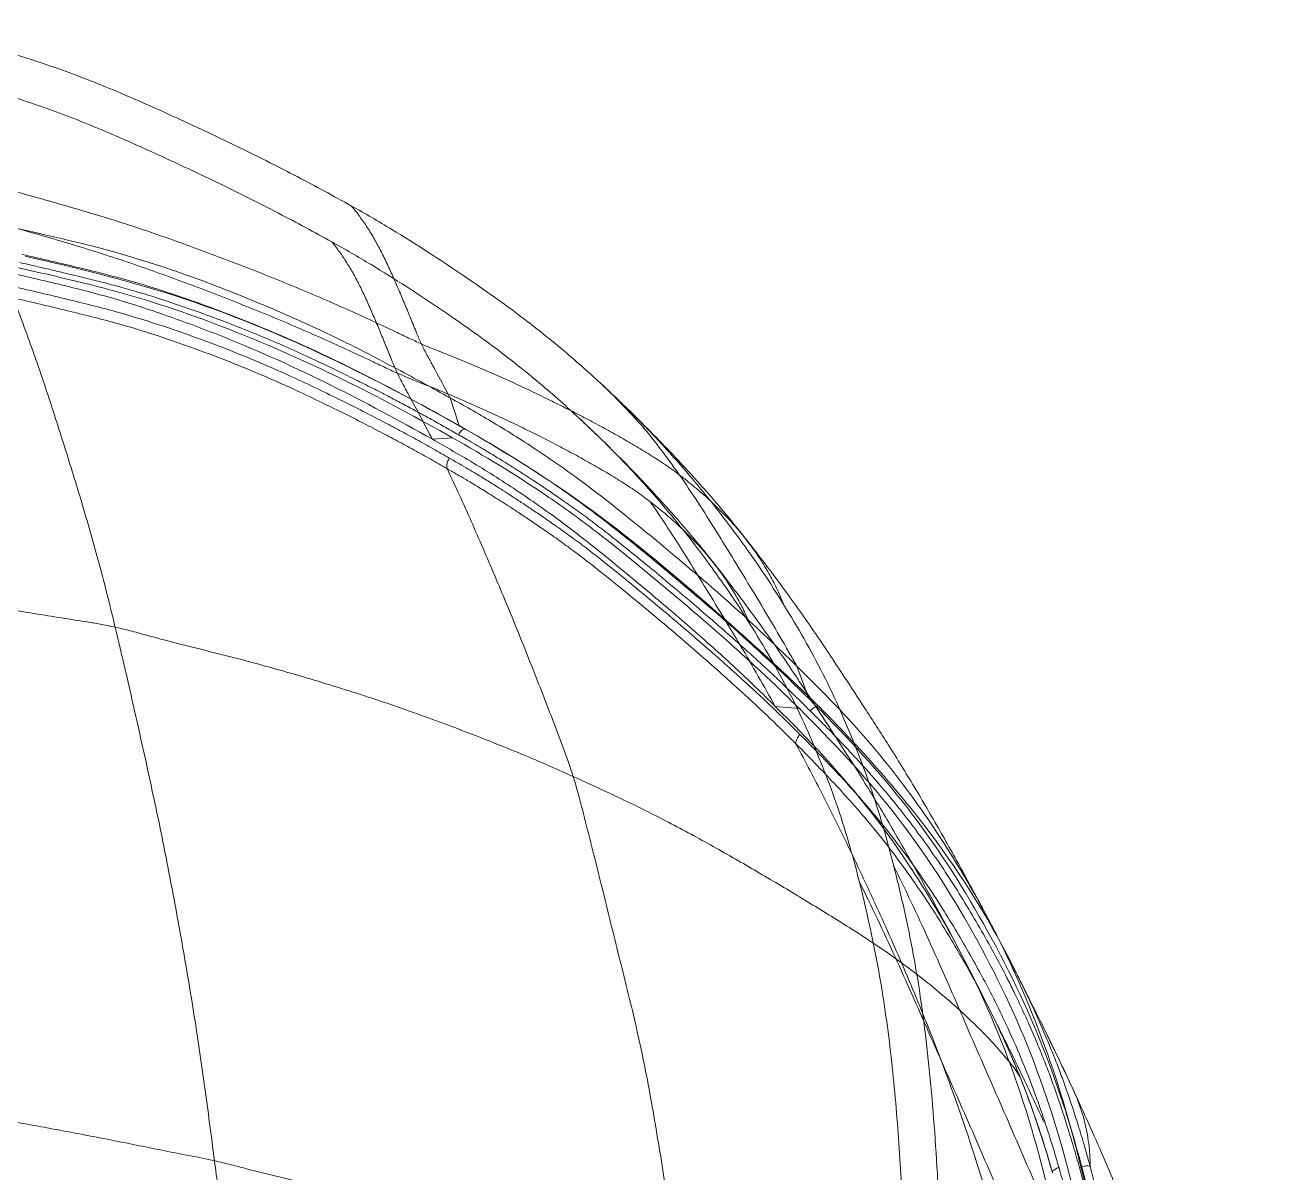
# Model space of a CAD drawing. Header units: inches. Extents: x 143011 to 144494, y -46023 to -44974.
# Drawn here: x 144085.14 to 144117.17, y -45872.9 to -45843.72 of the extents above; entities that cross this region are included whole.
import ezdxf

# ---------------------------------------------------------------- set-up
doc = ezdxf.new("R2010")
doc.units = ezdxf.units.IN
doc.header["$LTSCALE"] = 2
doc.header["$MEASUREMENT"] = 0
doc.layers.add('PRODUCT', color=1, linetype='CONTINUOUS', lineweight=15)

msp = doc.modelspace()

# ---------------------------------------------------------------- linework, layer by layer
at = {"layer": 'PRODUCT', "linetype": 'ByBlock'}
for p, q in [((144095.943, -45853.196), (144096.178, -45853.903)), ((144095.494, -45854.251), (144096.007, -45854.213)), ((144104.759, -45860.016), (144105.064, -45860.843)), ((144104.214, -45861.042), (144104.825, -45861.099)), ((144105.336, -45861.053), (144105.335, -45861.052)), ((144109.623, -45868.668), (144109.609, -45868.639)), ((144111.798, -45870.809), (144111.779, -45870.768))]:
    msp.add_line(p, q, dxfattribs=at)
for points, start_tangent, end_tangent in [([(144093.439, -45848.32), (144092.053, -45847.571), (144090.673, -45846.874), (144089.261, -45846.204), (144087.832, -45845.562), (144086.371, -45844.97), (144084.868, -45844.462), (144083.322, -45844.047), (144081.727, -45843.722)], (-0.8745, 0.485026), (-0.982963, 0.183806)), ([(144092.941, -45849.234), (144091.585, -45848.504), (144090.234, -45847.823), (144088.849, -45847.167), (144087.449, -45846.538), (144086.017, -45845.959), (144084.544, -45845.461), (144083.03, -45845.055), (144081.481, -45844.737)], (-0.875438, 0.483331), (-0.982691, 0.185254)), ([(144095.214, -45851.825), (144094.89, -45851.676), (144094.56, -45851.519), (144093.893, -45851.206), (144093.219, -45850.9), (144092.537, -45850.603), (144091.847, -45850.314), (144091.147, -45850.031), (144090.437, -45849.753), (144089.716, -45849.481), (144088.984, -45849.214), (144088.238, -45848.954), (144087.476, -45848.705), (144086.702, -45848.469), (144085.924, -45848.242), (144085.148, -45848.023), (144084.76, -45847.915), (144084.374, -45847.812)], (-0.914154, 0.405366), (-0.967913, 0.251285)), ([(144099.883, -45852.932), (144099.413, -45852.5), (144098.893, -45852.048), (144098.318, -45851.575), (144097.684, -45851.083), (144096.986, -45850.574), (144096.221, -45850.045), (144095.383, -45849.49), (144094.462, -45848.914), (144093.439, -45848.32)], (-0.730959, 0.682422), (-0.874526, 0.484979)), ([(144093.439, -45848.32), (144093.547, -45848.455), (144093.647, -45848.588), (144093.743, -45848.723), (144093.838, -45848.863), (144093.931, -45849.01), (144094.022, -45849.163), (144094.107, -45849.317), (144094.189, -45849.474), (144094.27, -45849.636), (144094.35, -45849.803), (144094.429, -45849.973), (144094.507, -45850.147), (144094.584, -45850.324), (144094.661, -45850.502), (144094.737, -45850.681), (144094.887, -45851.043), (144095.042, -45851.422), (144095.121, -45851.618), (144095.214, -45851.825)], (0.632754, -0.774353), (0.442872, -0.896585)), ([(144094.603, -45852.569), (144094.281, -45852.421), (144093.954, -45852.265), (144093.294, -45851.956), (144092.631, -45851.656), (144091.96, -45851.365), (144091.282, -45851.08), (144090.593, -45850.802), (144089.896, -45850.528), (144089.188, -45850.261), (144088.47, -45849.999), (144087.742, -45849.745), (144087.002, -45849.503), (144086.249, -45849.271), (144085.485, -45849.047), (144084.716, -45848.83), (144083.947, -45848.622)], (-0.913576, 0.406667), (-0.966708, 0.255882)), ([(144084.864, -45848.872), (144087.326, -45849.466), (144089.517, -45850.173), (144091.434, -45850.936), (144093.119, -45851.703), (144094.608, -45852.469), (144095.943, -45853.196)], (0.974681, -0.223602), (0.874611, -0.484826)), ([(144099.275, -45853.763), (144098.808, -45853.333), (144098.291, -45852.883), (144097.719, -45852.415), (144097.094, -45851.929), (144096.406, -45851.429), (144095.654, -45850.91), (144094.834, -45850.369), (144093.936, -45849.81), (144092.941, -45849.234)], (-0.730822, 0.682568), (-0.875467, 0.483278)), ([(144092.941, -45849.234), (144092.99, -45849.295), (144093.18, -45849.554), (144093.362, -45849.83), (144093.531, -45850.125), (144093.691, -45850.435), (144093.844, -45850.761), (144093.993, -45851.101), (144094.14, -45851.451), (144094.286, -45851.808), (144094.436, -45852.176), (144094.513, -45852.368), (144094.603, -45852.569)], (0.625215, -0.780453), (0.444993, -0.895534)), ([(144096.178, -45853.903), (144093.533, -45852.491), (144090.805, -45851.263), (144089.405, -45850.736), (144087.981, -45850.274), (144086.53, -45849.893), (144085.068, -45849.55)], (-0.871122, 0.491066), (-0.975008, 0.222171)), ([(144085.142, -45849.598), (144088.934, -45850.596), (144092.912, -45852.197), (144096.256, -45853.948)], (0.975657, -0.2193), (0.872144, -0.489249)), ([(144095.494, -45854.251), (144092.895, -45852.865), (144090.209, -45851.658), (144088.83, -45851.139), (144087.427, -45850.683), (144085.998, -45850.309), (144084.559, -45849.971)], (-0.872394, 0.488804), (-0.974923, 0.222541)), ([(144084.975, -45849.89), (144087.869, -45850.61), (144090.674, -45851.592), (144093.383, -45852.812), (144096.007, -45854.213)], (0.975016, -0.222134), (0.871193, -0.490941)), ([(144085.42, -45849.853), (144085.008, -45849.758)], (-0.974032, 0.22641), (-0.975121, 0.221675)), ([(144095.786, -45853.924), (144095.431, -45853.725), (144095.104, -45853.547), (144094.772, -45853.368), (144094.417, -45853.182), (144094.028, -45852.98), (144093.59, -45852.759), (144093.102, -45852.519), (144092.569, -45852.263), (144091.982, -45851.993), (144091.377, -45851.73), (144090.77, -45851.479), (144090.164, -45851.242), (144089.561, -45851.02), (144088.966, -45850.812), (144088.391, -45850.624), (144087.874, -45850.468), (144087.396, -45850.335), (144086.948, -45850.219), (144086.538, -45850.118), (144086.157, -45850.026), (144085.794, -45849.94), (144085.42, -45849.853)], (-0.870727, 0.491766), (-0.974032, 0.22641)), ([(144095.925, -45854.729), (144095.511, -45854.492), (144095.086, -45854.254), (144094.662, -45854.024), (144094.22, -45853.791), (144093.733, -45853.54), (144093.185, -45853.265), (144092.58, -45852.97), (144091.921, -45852.66), (144091.198, -45852.34), (144090.4, -45852.012), (144089.517, -45851.677), (144088.54, -45851.338), (144087.456, -45851.009), (144086.222, -45850.694), (144084.839, -45850.369)], (-0.866968, 0.498364), (-0.975156, 0.221521)), ([(144095.866, -45854.996), (144095.453, -45854.76), (144095.03, -45854.524), (144094.609, -45854.295), (144094.168, -45854.063), (144093.683, -45853.812), (144093.137, -45853.538), (144092.535, -45853.244), (144091.879, -45852.936), (144091.16, -45852.619), (144090.368, -45852.293), (144089.49, -45851.959), (144088.519, -45851.622), (144087.445, -45851.295), (144086.217, -45850.982), (144084.837, -45850.657)], (-0.867457, 0.497513), (-0.975157, 0.221513)), ([(144084.837, -45850.657), (144085.025, -45851.148), (144085.272, -45851.82), (144085.512, -45852.504), (144085.745, -45853.199), (144085.973, -45853.903), (144086.197, -45854.612), (144086.418, -45855.326), (144086.634, -45856.046), (144086.844, -45856.774), (144087.048, -45857.513), (144087.243, -45858.264), (144087.431, -45859.025)], (0.363179, -0.931719), (0.23352, -0.972352)), ([(144095.214, -45851.825), (144095.365, -45852.119), (144095.53, -45852.425), (144095.869, -45853.056), (144095.943, -45853.196)], (0.440134, -0.897932), (0.466595, -0.884471)), ([(144101.773, -45855.154), (144101.411, -45854.895), (144101.222, -45854.768), (144101.029, -45854.645), (144100.635, -45854.407), (144100.233, -45854.175), (144099.82, -45853.945), (144099.4, -45853.721), (144098.974, -45853.502), (144098.54, -45853.284), (144098.098, -45853.068), (144097.644, -45852.854), (144097.182, -45852.646), (144096.711, -45852.442), (144096.227, -45852.24), (144095.727, -45852.037), (144095.473, -45851.935), (144095.214, -45851.825)], (-0.796153, 0.605095), (-0.913969, 0.405784)), ([(144094.603, -45852.569), (144094.86, -45852.678), (144095.11, -45852.78), (144095.598, -45852.978), (144096.069, -45853.174), (144096.529, -45853.373), (144096.98, -45853.574), (144097.422, -45853.779), (144097.855, -45853.989), (144098.282, -45854.202), (144098.701, -45854.418), (144099.113, -45854.638), (144099.517, -45854.862), (144099.912, -45855.09), (144100.295, -45855.324), (144100.665, -45855.567), (144101.021, -45855.828)], (0.913421, -0.407016), (0.789087, -0.614282)), ([(144095.494, -45854.251), (144095.248, -45853.78), (144094.916, -45853.161), (144094.753, -45852.86), (144094.603, -45852.569)], (-0.458701, 0.88859), (-0.441865, 0.897081)), ([(144099.813, -45852.865), (144100.445, -45853.465), (144101.05, -45854.064), (144101.607, -45854.64), (144102.118, -45855.192), (144102.588, -45855.723), (144103.014, -45856.225), (144103.406, -45856.711), (144103.759, -45857.162)], (0.729991, -0.683456), (0.616093, -0.787674)), ([(144104.424, -45858.45), (144103.892, -45857.62), (144103.378, -45856.888), (144102.892, -45856.235), (144102.432, -45855.651), (144101.996, -45855.129), (144101.586, -45854.66), (144101.201, -45854.238), (144100.837, -45853.859), (144100.498, -45853.519), (144100.179, -45853.211), (144099.883, -45852.932)], (-0.522634, 0.852557), (-0.731033, 0.682342)), ([(144101.773, -45855.154), (144101.513, -45854.792), (144101.27, -45854.466), (144101.012, -45854.137), (144100.876, -45853.974), (144100.739, -45853.817), (144100.602, -45853.666), (144100.466, -45853.521), (144100.33, -45853.379), (144100.192, -45853.237), (144100.052, -45853.096), (144099.91, -45852.958), (144099.883, -45852.932)], (-0.571562, 0.820559), (-0.722498, 0.691373)), ([(144095.943, -45853.196), (144096.994, -45853.795), (144098.118, -45854.503), (144099.305, -45855.331), (144100.544, -45856.297), (144101.857, -45857.382), (144103.264, -45858.603), (144104.759, -45860.016)], (0.874599, -0.484847), (0.712539, -0.701632)), ([(144099.267, -45853.751), (144099.798, -45854.259), (144100.351, -45854.808), (144100.892, -45855.369), (144101.391, -45855.908), (144101.844, -45856.422), (144102.253, -45856.905), (144102.629, -45857.374), (144102.969, -45857.807)], (0.727236, -0.686388), (0.616418, -0.787419)), ([(144103.566, -45858.943), (144103.041, -45858.138), (144102.533, -45857.423), (144102.045, -45856.776), (144101.58, -45856.198), (144101.142, -45855.682), (144100.728, -45855.218), (144100.332, -45854.797), (144099.955, -45854.414), (144099.601, -45854.069), (144099.275, -45853.763)], (-0.528453, 0.848963), (-0.730901, 0.682484)), ([(144096.158, -45854.135), (144095.786, -45853.924)], (-0.868856, 0.495065), (-0.870727, 0.491766)), ([(144096.345, -45854), (144096.323, -45853.991), (144096.239, -45854.031), (144096.158, -45854.135)], (-0.849404, 0.527744), (-0.476013, -0.879438)), ([(144096.241, -45854.182), (144096.158, -45854.135)], (-0.868636, 0.495451), (-0.868844, 0.495087)), ([(144105.064, -45860.843), (144103.016, -45858.93), (144101.942, -45858.007), (144100.849, -45857.098), (144099.734, -45856.213), (144098.58, -45855.384), (144096.178, -45853.903)], (-0.709627, 0.704578), (-0.871122, 0.491066)), ([(144096.256, -45853.948), (144096.346, -45853.998)], (0.872144, -0.489249), (0.871611, -0.490198)), ([(144096.346, -45853.999), (144099.143, -45855.765), (144102.335, -45858.308), (144105.263, -45860.983)], (0.864254, -0.503056), (0.714428, -0.699709)), ([(144104.214, -45861.042), (144103.203, -45860.068), (144102.167, -45859.135), (144101.112, -45858.231), (144100.046, -45857.347), (144098.962, -45856.491), (144097.842, -45855.689), (144096.685, -45854.943), (144095.494, -45854.251)], (-0.710659, 0.703537), (-0.872394, 0.488804)), ([(144096.007, -45854.213), (144098.386, -45855.678), (144099.525, -45856.496), (144100.627, -45857.37), (144101.709, -45858.269), (144102.775, -45859.185), (144103.817, -45860.126), (144104.825, -45861.099)], (0.871193, -0.490941), (0.709842, -0.704361)), ([(144096.841, -45854.531), (144096.645, -45854.415), (144096.418, -45854.284), (144096.241, -45854.182)], (-0.858922, 0.512106), (-0.868636, 0.495451)), ([(144095.925, -45854.729), (144095.882, -45854.827), (144095.861, -45854.92), (144095.866, -45854.996)], (-0.478628, -0.878018), (0.256053, -0.966663)), ([(144104.84, -45861.755), (144104.546, -45861.463), (144104.215, -45861.14), (144103.846, -45860.79), (144103.439, -45860.415), (144102.992, -45860.012), (144102.501, -45859.577), (144101.956, -45859.106), (144101.371, -45858.608), (144100.803, -45858.135), (144100.289, -45857.715), (144099.824, -45857.342), (144099.401, -45857.013), (144099.014, -45856.725), (144098.662, -45856.472), (144098.342, -45856.249), (144098.049, -45856.05), (144097.784, -45855.873), (144097.547, -45855.718), (144097.336, -45855.582), (144097.144, -45855.46), (144096.963, -45855.346), (144096.786, -45855.237), (144096.604, -45855.126), (144096.406, -45855.008), (144096.182, -45854.877), (144095.925, -45854.729)], (-0.707032, 0.707181), (-0.866952, 0.498391)), ([(144104.835, -45860.891), (144104.554, -45860.617), (144104.269, -45860.345), (144103.977, -45860.072), (144103.659, -45859.779), (144103.305, -45859.461), (144102.92, -45859.119), (144102.499, -45858.754), (144102.031, -45858.353), (144101.542, -45857.94), (144101.073, -45857.55), (144100.63, -45857.188), (144100.208, -45856.849), (144099.803, -45856.531), (144099.41, -45856.234), (144099.028, -45855.957), (144098.67, -45855.707), (144098.353, -45855.49), (144098.069, -45855.302), (144097.813, -45855.135), (144097.583, -45854.988), (144097.38, -45854.861), (144097.197, -45854.747), (144097.021, -45854.639), (144096.841, -45854.531)], (-0.7123, 0.701875), (-0.858922, 0.512106)), ([(144104.737, -45861.994), (144104.444, -45861.702), (144104.115, -45861.381), (144103.748, -45861.033), (144103.343, -45860.659), (144102.898, -45860.256), (144102.408, -45859.823), (144101.865, -45859.353), (144101.281, -45858.856), (144100.714, -45858.384), (144100.202, -45857.965), (144099.739, -45857.593), (144099.319, -45857.266), (144098.935, -45856.979), (144098.586, -45856.728), (144098.268, -45856.506), (144097.977, -45856.308), (144097.713, -45856.132), (144097.478, -45855.978), (144097.268, -45855.843), (144097.077, -45855.722), (144096.897, -45855.609), (144096.721, -45855.501), (144096.541, -45855.391), (144096.345, -45855.274), (144096.122, -45855.144), (144095.866, -45854.996)], (-0.706942, 0.707272), (-0.867446, 0.497531)), ([(144099.075, -45862.826), (144098.954, -45862.462), (144098.821, -45862.094), (144098.546, -45861.365), (144098.266, -45860.643), (144097.985, -45859.927), (144097.7, -45859.214), (144097.411, -45858.506), (144097.117, -45857.805), (144096.82, -45857.11), (144096.519, -45856.42), (144096.214, -45855.739), (144095.902, -45855.071), (144095.866, -45854.996)], (-0.296838, 0.954928), (-0.435077, 0.900393)), ([(144101.773, -45855.154), (144102.241, -45855.847), (144102.709, -45856.583), (144103.171, -45857.334), (144103.634, -45858.095), (144104.099, -45858.872), (144104.557, -45859.661), (144104.759, -45860.016)], (0.577043, -0.816714), (0.4921, -0.870539)), ([(144104.424, -45858.45), (144104.376, -45858.329), (144104.2, -45857.942), (144103.995, -45857.567), (144103.765, -45857.199), (144103.637, -45857.016), (144103.502, -45856.834), (144103.359, -45856.654), (144103.207, -45856.476), (144102.883, -45856.13), (144102.536, -45855.792), (144102.162, -45855.464), (144101.773, -45855.154)], (-0.352813, 0.935694), (-0.79623, 0.604994)), ([(144103.566, -45858.943), (144103.555, -45858.917), (144103.384, -45858.545), (144103.183, -45858.18), (144102.955, -45857.819), (144102.699, -45857.463), (144102.413, -45857.116), (144102.099, -45856.78), (144101.762, -45856.45), (144101.401, -45856.132), (144101.021, -45855.828)], (-0.375958, 0.926637), (-0.794573, 0.607169)), ([(144104.214, -45861.042), (144103.782, -45860.278), (144103.329, -45859.498), (144102.869, -45858.731), (144102.408, -45857.975), (144101.947, -45857.23), (144101.484, -45856.506), (144101.021, -45855.828)], (-0.487255, 0.87326), (-0.580147, 0.814512)), ([(144103.214, -45856.469), (144103.856, -45857.289), (144104.495, -45858.142), (144105.282, -45859.257), (144105.967, -45860.287), (144106.482, -45861.076), (144107.093, -45862.027), (144107.746, -45863.087), (144108.393, -45864.194), (144109.017, -45865.311), (144109.629, -45866.45), (144110.227, -45867.603), (144110.798, -45868.737), (144111.394, -45869.95), (144111.96, -45871.159)], (0.619873, -0.784702), (0.419055, -0.907961)), ([(144102.41, -45857.096), (144103.093, -45857.969), (144103.779, -45858.891), (144104.627, -45860.108), (144105.276, -45861.094), (144105.856, -45861.986), (144106.536, -45863.061), (144107.228, -45864.215), (144107.902, -45865.402), (144108.558, -45866.607), (144109.2, -45867.834), (144109.814, -45869.049), (144110.439, -45870.318), (144111.036, -45871.593)], (0.619796, -0.784763), (0.419113, -0.907934)), ([(144087.431, -45859.025), (144087.09, -45858.957), (144086.75, -45858.9), (144086.063, -45858.791), (144085.368, -45858.68), (144084.664, -45858.57), (144083.955, -45858.463), (144083.24, -45858.36), (144082.52, -45858.264), (144081.794, -45858.177), (144081.063, -45858.096), (144080.328, -45858.022), (144079.588, -45857.954), (144078.846, -45857.888), (144078.1, -45857.826), (144077.348, -45857.765), (144076.971, -45857.735), (144076.591, -45857.702)], (-0.975129, 0.221639), (-0.995663, 0.093034)), ([(144107.227, -45865.107), (144106.952, -45864.091), (144106.634, -45863.092), (144106.272, -45862.116), (144105.872, -45861.161), (144105.432, -45860.229), (144104.946, -45859.327), (144104.424, -45858.45)], (-0.244927, 0.969542), (-0.522656, 0.852544)), ([(144106.347, -45865.489), (144106.075, -45864.486), (144105.762, -45863.502), (144105.402, -45862.541), (144105.005, -45861.6), (144104.568, -45860.685), (144104.084, -45859.802), (144103.566, -45858.943)], (-0.24408, 0.969755), (-0.528454, 0.848962)), ([(144087.431, -45859.025), (144087.633, -45859.885), (144087.832, -45860.75), (144088.028, -45861.621), (144088.222, -45862.494), (144088.413, -45863.372), (144088.598, -45864.258), (144088.775, -45865.153), (144088.947, -45866.055), (144089.112, -45866.964), (144089.271, -45867.88), (144089.423, -45868.805), (144089.566, -45869.742), (144089.701, -45870.686), (144089.83, -45871.637), (144089.954, -45872.592)], (0.233099, -0.972453), (0.126881, -0.991918)), ([(144087.431, -45859.025), (144087.854, -45859.13), (144088.278, -45859.245), (144089.12, -45859.468), (144089.952, -45859.676), (144090.776, -45859.888), (144091.588, -45860.111), (144092.389, -45860.344), (144093.18, -45860.586), (144093.96, -45860.835), (144094.728, -45861.094), (144095.481, -45861.363), (144096.222, -45861.642), (144096.952, -45861.926), (144097.673, -45862.217), (144098.38, -45862.517), (144099.075, -45862.826)], (0.975164, -0.221486), (0.911524, -0.411247)), ([(144104.759, -45860.016), (144106.106, -45861.398), (144107.477, -45863.047), (144108.823, -45865.037), (144110.11, -45867.406), (144111.267, -45870.259), (144112.179, -45873.584)], (0.712541, -0.70163), (0.216965, -0.976179)), ([(144112.117, -45873.176), (144110.974, -45869.601), (144109.401, -45866.379), (144107.444, -45863.459), (144105.064, -45860.843)], (-0.244522, 0.969644), (-0.709627, 0.704578)), ([(144111.245, -45873.773), (144110.219, -45870.226), (144108.667, -45866.824), (144107.709, -45865.225), (144106.64, -45863.718), (144104.214, -45861.042)], (-0.222384, 0.974959), (-0.710659, 0.703537)), ([(144104.825, -45861.099), (144107.183, -45863.689), (144109.134, -45866.611), (144110.699, -45869.854), (144111.821, -45873.453)], (0.709842, -0.704361), (0.237924, -0.971284)), ([(144105.103, -45861.158), (144104.835, -45860.891)], (-0.708161, 0.706051), (-0.7123, 0.701875)), ([(144105.334, -45861.054), (144105.3, -45861.039), (144105.205, -45861.071), (144105.103, -45861.158)], (-0.763963, 0.64526), (-0.65002, -0.759917)), ([(144105.167, -45861.221), (144105.103, -45861.158)], (-0.707524, 0.706689), (-0.70816, 0.706052)), ([(144105.263, -45860.983), (144105.334, -45861.053)], (0.714428, -0.699709), (0.71295, -0.701215)), ([(144105.335, -45861.054), (144108.477, -45864.709), (144110.375, -45867.876)], (0.70358, -0.710616), (0.446514, -0.894777)), ([(144105.465, -45861.521), (144105.275, -45861.329), (144105.167, -45861.221)], (-0.702557, 0.711627), (-0.707524, 0.706689)), ([(144104.84, -45861.755), (144104.777, -45861.842), (144104.742, -45861.926), (144104.737, -45861.994)], (-0.651025, -0.759056), (0.200068, -0.979782)), ([(144104.909, -45861.824), (144104.84, -45861.755)], (-0.706168, 0.708045), (-0.707013, 0.7072)), ([(144109.758, -45868.46), (144109.414, -45867.802), (144109.085, -45867.213), (144108.741, -45866.631), (144108.357, -45866.014), (144107.902, -45865.334), (144107.38, -45864.612), (144106.844, -45863.931), (144106.352, -45863.353), (144105.885, -45862.835), (144105.393, -45862.316), (144104.909, -45861.824)], (-0.450199, 0.892928), (-0.706168, 0.708045)), ([(144110.103, -45867.942), (144109.771, -45867.311), (144109.413, -45866.673), (144109.036, -45866.038), (144108.644, -45865.414), (144108.239, -45864.812), (144107.832, -45864.244), (144107.445, -45863.737), (144107.089, -45863.298), (144106.758, -45862.909), (144106.451, -45862.562), (144106.167, -45862.253), (144105.909, -45861.978), (144105.676, -45861.736), (144105.465, -45861.521)], (-0.452876, 0.891574), (-0.702557, 0.711627)), ([(144109.609, -45868.639), (144109.276, -45868.004), (144108.949, -45867.418), (144108.607, -45866.839), (144108.226, -45866.226), (144107.775, -45865.55), (144107.258, -45864.834), (144106.727, -45864.158), (144106.24, -45863.584), (144105.776, -45863.069), (144105.288, -45862.553), (144104.737, -45861.994)], (-0.450905, 0.892572), (-0.706986, 0.707228)), ([(144107.423, -45867.563), (144107.066, -45866.751), (144106.696, -45865.936), (144106.314, -45865.117), (144105.921, -45864.298), (144105.515, -45863.482), (144105.098, -45862.67), (144104.737, -45861.994)], (-0.397282, 0.917697), (-0.476083, 0.879401)), ([(144099.075, -45862.826), (144099.198, -45863.248), (144099.308, -45863.666), (144099.523, -45864.507), (144099.737, -45865.359), (144099.947, -45866.214), (144100.158, -45867.068), (144100.37, -45867.92), (144100.579, -45868.776), (144100.778, -45869.645), (144100.96, -45870.537), (144101.124, -45871.448), (144101.28, -45872.37), (144101.428, -45873.299), (144101.566, -45874.238), (144101.676, -45875.178), (144101.724, -45875.649), (144101.78, -45876.125)], (0.296692, -0.954973), (0.133067, -0.991107)), ([(144107.423, -45867.563), (144106.933, -45867.215), (144106.424, -45866.876), (144105.901, -45866.543), (144105.37, -45866.214), (144104.833, -45865.887), (144104.292, -45865.562), (144103.745, -45865.24), (144103.194, -45864.92), (144102.636, -45864.604), (144102.071, -45864.292), (144101.494, -45863.986), (144100.906, -45863.687), (144100.307, -45863.394), (144099.696, -45863.107), (144099.075, -45862.826)], (-0.804098, 0.594497), (-0.913289, 0.407312)), ([(144108.411, -45878.107), (144108.433, -45876.162), (144108.407, -45874.449), (144108.335, -45872.919), (144108.24, -45871.518), (144108.121, -45870.192), (144107.968, -45868.898), (144107.771, -45867.619), (144107.522, -45866.355), (144107.227, -45865.107)], (0.018774, 0.999824), (-0.244963, 0.969532)), ([(144111.735, -45875.349), (144111.332, -45874.385), (144110.923, -45873.419), (144110.508, -45872.453), (144110.088, -45871.485), (144109.666, -45870.516), (144109.242, -45869.546), (144108.819, -45868.573), (144108.389, -45867.595), (144107.947, -45866.614), (144107.487, -45865.637), (144107.227, -45865.107)], (-0.383993, 0.923336), (-0.445023, 0.895519)), ([(144107.485, -45877.886), (144107.505, -45875.788), (144107.447, -45873.706), (144107.318, -45871.634), (144107.113, -45869.569), (144106.797, -45867.516), (144106.347, -45865.489)], (0.019048, 0.999819), (-0.244118, 0.969746)), ([(144106.347, -45865.489), (144106.582, -45865.968), (144107.036, -45866.927), (144107.476, -45867.89), (144107.905, -45868.855), (144108.332, -45869.819), (144108.757, -45870.781), (144109.18, -45871.742), (144109.597, -45872.703), (144110.008, -45873.665), (144110.414, -45874.627), (144110.815, -45875.589)], (0.445187, -0.895437), (0.383874, -0.923385)), ([(144109.206, -45869.049), (144109.097, -45868.947), (144108.572, -45868.473), (144108.014, -45868.011), (144107.423, -45867.563)], (-0.724261, 0.689526), (-0.810637, 0.585549)), ([(144107.423, -45867.563), (144107.796, -45868.444), (144108.15, -45869.321), (144108.486, -45870.194), (144108.805, -45871.065), (144109.106, -45871.937), (144109.389, -45872.811), (144109.654, -45873.689), (144109.9, -45874.573), (144110.127, -45875.466), (144110.337, -45876.368), (144110.528, -45877.276), (144110.703, -45878.195), (144110.862, -45879.125), (144111.008, -45880.068), (144111.143, -45881.022)], (0.396506, -0.918032), (0.134648, -0.990894)), ([(144110.362, -45867.867), (144110.853, -45868.847), (144111.778, -45870.768)], (0.452262, -0.891885), (0.423697, -0.905804)), ([(144111.456, -45870.346), (144111.297, -45869.936), (144111.12, -45869.501), (144110.913, -45869.024), (144110.666, -45868.488), (144110.373, -45867.889), (144110.368, -45867.879)], (-0.350986, 0.936381), (-0.453266, 0.891376)), ([(144110.13, -45867.996), (144110.103, -45867.942)], (-0.450686, 0.892682), (-0.452876, 0.891574)), ([(144110.298, -45868.336), (144110.13, -45867.996)], (-0.436802, 0.899558), (-0.450686, 0.892682)), ([(144109.802, -45868.546), (144109.758, -45868.46)], (-0.446524, 0.894772), (-0.450199, 0.892928)), ([(144110.131, -45869.234), (144109.802, -45868.546)], (-0.418355, 0.908284), (-0.446524, 0.894772)), ([(144111.328, -45870.788), (144111.181, -45870.386), (144111.023, -45869.978), (144110.846, -45869.546), (144110.64, -45869.071), (144110.395, -45868.538), (144110.298, -45868.336)], (-0.33419, 0.942506), (-0.436802, 0.899558)), ([(144111.236, -45872.816), (144110.704, -45871.167), (144109.826, -45869.08), (144109.623, -45868.668)], (-0.276689, 0.960959), (-0.450474, 0.89279)), ([(144111.24, -45872.812), (144111.023, -45872.099), (144110.717, -45871.198), (144110.365, -45870.287), (144109.987, -45869.424), (144109.623, -45868.668)], (-0.279273, 0.960212), (-0.449693, 0.893183)), ([(144109.228, -45869.07), (144109.206, -45869.049)], (-0.722948, 0.690902), (-0.724261, 0.689526)), ([(144110.433, -45870.457), (144110.425, -45870.444), (144110.038, -45869.93), (144109.591, -45869.431), (144109.228, -45869.07)], (-0.556629, 0.830761), (-0.722948, 0.690902)), ([(144110.867, -45871.024), (144110.511, -45870.103), (144110.131, -45869.234)], (-0.339286, 0.940683), (-0.418355, 0.908284)), ([(144112.222, -45872.742), (144112.052, -45872.142), (144111.895, -45871.627), (144111.747, -45871.171), (144111.603, -45870.751), (144111.456, -45870.346)], (-0.263756, 0.964589), (-0.350986, 0.936381)), ([(144111.471, -45871.205), (144111.328, -45870.788)], (-0.3173, 0.948325), (-0.33419, 0.942506)), ([(144080.513, -45870.894), (144080.837, -45870.941), (144081.162, -45870.993), (144081.809, -45871.098), (144082.453, -45871.2), (144083.093, -45871.303), (144083.73, -45871.408), (144084.364, -45871.518), (144084.996, -45871.63), (144085.626, -45871.743), (144086.254, -45871.86), (144086.88, -45871.979), (144087.501, -45872.102), (144088.12, -45872.226), (144088.736, -45872.35), (144089.347, -45872.468), (144089.651, -45872.527), (144089.954, -45872.592)], (0.99147, -0.130333), (0.974311, -0.225206)), ([(144110.92, -45871.173), (144110.867, -45871.024)], (-0.332731, 0.943022), (-0.339286, 0.940683)), ([(144111.961, -45872.668), (144111.795, -45872.015), (144111.628, -45871.439), (144111.464, -45870.941)], (-0.230051, 0.973179), (-0.329482, 0.944162)), ([(144111.797, -45870.809), (144112.556, -45872.498)], (0.419204, -0.907892), (0.397868, -0.917443)), ([(144112.222, -45872.742), (144112.198, -45872.311), (144112.103, -45871.706), (144111.924, -45871.112), (144111.798, -45870.809)], (-0.019595, 0.999808), (-0.416839, 0.90898)), ([(144110.935, -45871.216), (144110.92, -45871.173)], (-0.330858, 0.94368), (-0.332731, 0.943022)), ([(144111.422, -45872.757), (144111.174, -45871.933), (144110.935, -45871.216)], (-0.274756, 0.961514), (-0.330858, 0.94368)), ([(144111.929, -45872.709), (144111.775, -45872.172), (144111.618, -45871.659), (144111.471, -45871.205)], (-0.266334, 0.963881), (-0.3173, 0.948325)), ([(144090.855, -45883.4), (144090.825, -45882.653), (144090.789, -45881.911), (144090.747, -45881.173), (144090.701, -45880.44), (144090.653, -45879.708), (144090.603, -45878.978), (144090.551, -45878.25), (144090.495, -45877.526), (144090.432, -45876.807), (144090.363, -45876.093), (144090.29, -45875.386), (144090.212, -45874.682), (144090.13, -45873.982), (144090.044, -45873.286), (144089.954, -45872.592)], (-0.037357, 0.999302), (-0.130593, 0.991436)), ([(144101.78, -45876.125), (144101.049, -45875.848), (144100.308, -45875.578), (144099.555, -45875.315), (144098.794, -45875.06), (144098.027, -45874.809), (144097.255, -45874.562), (144096.476, -45874.32), (144095.689, -45874.084), (144094.894, -45873.855), (144094.089, -45873.634), (144093.276, -45873.42), (144092.456, -45873.213), (144091.629, -45873.013), (144090.795, -45872.803), (144090.375, -45872.694), (144089.954, -45872.592)], (-0.932862, 0.360234), (-0.974321, 0.225162)), ([(144111.945, -45872.768), (144111.929, -45872.709)], (-0.264534, 0.964376), (-0.266334, 0.963881)), ([(144112.222, -45872.742), (144112.16, -45872.724), (144112.056, -45872.734), (144111.945, -45872.768)], (-0.736054, 0.676923), (-0.92363, -0.383285)), ([(144112.556, -45872.498), (144112.862, -45873.217), (144113.899, -45875.874), (144114.823, -45878.43), (144115.635, -45880.896), (144116.313, -45883.278), (144116.845, -45885.516), (144117.168, -45887.093)], (0.397868, -0.917443), (0.197709, -0.980261)), ([(144111.26, -45872.9), (144111.236, -45872.816)], (-0.273995, 0.961731), (-0.276689, 0.960959)), ([(144111.422, -45872.757), (144111.318, -45872.813), (144111.264, -45872.87), (144111.261, -45872.887)], (-0.91944, -0.393231), (-0.03653, -0.999333)), ([(144111.261, -45872.887), (144111.262, -45872.899)], (-0.03653, -0.999333), (0.19842, -0.980117)), ([(144111.449, -45872.851), (144111.422, -45872.757)], (-0.270979, 0.962585), (-0.274045, 0.961717)), ([(144112.815, -45880.071), (144112.659, -45878.764), (144112.454, -45877.395), (144112.189, -45875.968), (144111.854, -45874.429), (144111.449, -45872.851)], (-0.105076, 0.994464), (-0.270979, 0.962585)), ([(144113.286, -45880.045), (144113.134, -45878.73), (144112.97, -45877.581), (144112.798, -45876.566), (144112.618, -45875.638), (144112.428, -45874.743), (144112.209, -45873.795), (144111.945, -45872.768)], (-0.102959, 0.994686), (-0.264398, 0.964414)), ([(144113.562, -45880.046), (144113.41, -45878.726), (144113.247, -45877.572), (144113.075, -45876.553), (144112.896, -45875.622), (144112.706, -45874.725), (144112.487, -45873.773), (144112.222, -45872.742)], (-0.102606, 0.994722), (-0.263691, 0.964607))]:
    msp.add_spline(points, degree=3, dxfattribs=dict(at, start_tangent=start_tangent, end_tangent=end_tangent))

doc.saveas('drawing.dxf')
